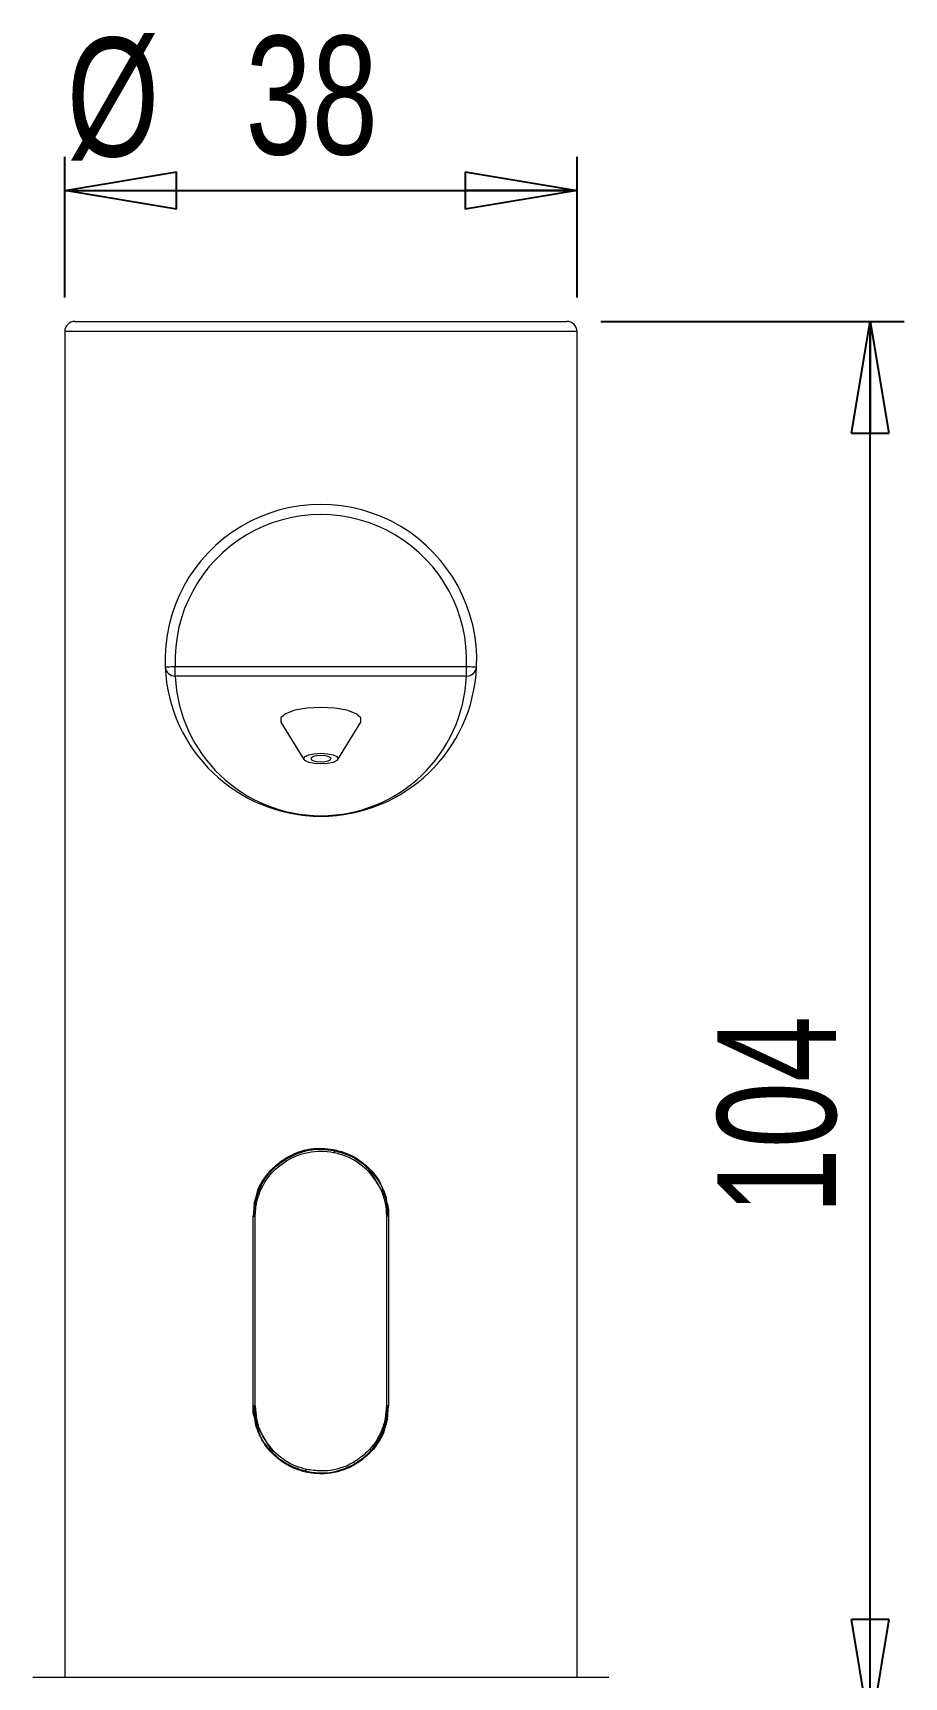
# Model space of a CAD drawing. Header units: millimetres. Extents: x 68 to 977, y 33 to 1394.
# Drawn here: x 801.4 to 930, y 1054.4 to 1297 of the extents above; entities that cross this region are included whole.
import ezdxf

# ---------------------------------------------------------------- set-up
doc = ezdxf.new("R2010")
doc.units = ezdxf.units.MM
doc.header["$LTSCALE"] = 5
doc.layers.add('LEVEL0', color=179, linetype='Continuous')
doc.styles.add('SLDTEXTSTYLE0', font='TXT', dxfattribs={"width": 0.75})
doc.dimstyles.new('SLDDIMSTYLE0', dxfattribs={"dimtxt": 17.5, "dimasz": 16.51, "dimexe": 0, "dimexo": 0.0625, "dimgap": 4.375, "dimtad": 1, "dimdec": 0, "dimlfac": 0.5, "dimrnd": 1e-09, "dimzin": 12, "dimdsep": 46, "dimtxsty": 'SLDTEXTSTYLE0', "dimblk1": 'CLOSED', "dimblk2": 'CLOSED', "dimsah": 1, "dimcen": 0.09, "dimadec": 0, "dimazin": 3, "dimtfac": 1, "dimtdec": 0, "dimtofl": 0, "dimtmove": 0, "dimatfit": 3, "dimldrblk": 'CLOSED', "dimfxl": 0, "dimfrac": 2, "dimtolj": 1, "dimtzin": 12, "dimarcsym": 0})

# ---------------------------------------------------------------- blocks, each defined once
blk = doc.blocks.new('_CLOSED')
at = {"color": 0, "linetype": 'ByBlock', "lineweight": -2}
for p, q in [((-1, 0.166667), (0, 0)), ((-1, 0.166667), (-1, -0.166667)), ((0, 0), (-1, -0.166667)), ((0, 0), (-1, 0))]:
    blk.add_line(p, q, dxfattribs=at)
blk = doc.blocks.new('_D_5')
at = {"layer": 'LEVEL0', "color": 7}
for p, q in [((885.25, 1254.41), (930.02, 1254.41)), ((925.02, 1046.41), (925.02, 1254.41)), ((892.95, 1046.41), (930.02, 1046.41))]:
    blk.add_line(p, q, dxfattribs=at)
at = {"layer": 'LEVEL0', "color": 7, "xscale": 16.51, "yscale": 16.51}
for p, rotation in [((925.02, 1254.41, -12.2), 90.0000000000004), ((925.02, 1046.41, -12.2), 270.0000000000004)]:
    blk.add_blockref('_CLOSED', p, dxfattribs=dict(at, rotation=rotation))
at = {"layer": 'LEVEL0', "color": 7, "insert": (902.46, 1122.68), "char_height": 17.5, "attachment_point": 1, "rotation": 90, "style": 'SLDTEXTSTYLE0'}
blk.add_mtext('104', dxfattribs=at)
blk = doc.blocks.new('_D_7')
at = {"layer": 'LEVEL0', "color": 7}
for p, q in [((806.15, 1257.91), (806.15, 1278.7)), ((881.75, 1257.91), (881.75, 1278.7)), ((806.15, 1273.7), (881.75, 1273.7))]:
    blk.add_line(p, q, dxfattribs=at)
at = {"layer": 'LEVEL0', "color": 7, "xscale": 16.51, "yscale": 16.51, "rotation": 180.0000000000004}
blk.add_blockref('_CLOSED', (806.15, 1273.7, -12.2), dxfattribs=at)
at = {"layer": 'LEVEL0', "color": 7, "xscale": 16.51, "yscale": 16.51}
blk.add_blockref('_CLOSED', (881.75, 1273.7, -12.2), dxfattribs=at)
at = {"layer": 'LEVEL0', "color": 7, "char_height": 17.5, "attachment_point": 1, "style": 'SLDTEXTSTYLE0'}
for s, insert in [('%%c', (806.45, 1296.26, -12.2)), ('38', (832.84, 1296.53, -12.2))]:
    blk.add_mtext(s, dxfattribs=dict(at, insert=insert))

msp = doc.modelspace()

# ---------------------------------------------------------------- linework, layer by layer
at = {"color": 7, "linetype": 'Continuous', "lineweight": 15}
for p, q in [((807.65, 1254.41), (880.25, 1254.41)), ((806.15, 1252.91), (806.15, 1054.41)), ((881.75, 1054.41), (881.75, 1252.91)), ((838.05, 1195.27), (841.45, 1189.76)), ((846.44, 1189.76), (849.84, 1195.27)), ((851.13, 1129.22), (853.44, 1125.26)), ((834.11, 1124.2), (833.95, 1122.41)), ((853.44, 1125.26), (853.85, 1122.41)), ((853.52, 1125.3), (853.95, 1122.41)), ((833.95, 1094.41), (833.95, 1122.41)), ((853.95, 1122.41), (853.95, 1094.41)), ((834.37, 1091.52), (833.95, 1094.41)), ((834.04, 1094.41), (834.46, 1091.56)), ((853.76, 1092.48), (853.95, 1094.41)), ((834.46, 1091.56), (836.77, 1087.6)), ((851.09, 1087.41), (851.07, 1087.41)), ((801.45, 1054.41), (886.45, 1054.41))]:
    msp.add_line(p, q, dxfattribs=at)
at = {"color": 8, "linetype": 'Continuous', "lineweight": 0}
for p, q in [((881.75, 1252.91), (806.15, 1252.91)), ((822.46, 1202.08), (822.46, 1203.5)), ((822.46, 1203.5), (865.43, 1203.5)), ((865.43, 1202.08), (865.43, 1203.5)), ((865.43, 1202.08), (822.46, 1202.08)), ((834.04, 1122.41), (834.2, 1124.18)), ((834.27, 1122.41), (834.42, 1124.13)), ((834.27, 1094.41), (834.27, 1122.41)), ((853.62, 1122.41), (853.62, 1094.41)), ((853.62, 1094.41), (853.44, 1092.55)), ((853.67, 1092.5), (853.85, 1094.41))]:
    msp.add_line(p, q, dxfattribs=at)
at = {"color": 8, "linetype": 'Continuous', "lineweight": 0, "flags": 128}
for points in [[(820.97, 1203.44), (820.99, 1203.44), (821.08, 1203.45), (821.22, 1203.45), (821.4, 1203.46), (821.63, 1203.47), (821.89, 1203.48), (822.17, 1203.49), (822.46, 1203.5)], [(865.43, 1203.5), (865.72, 1203.49), (866, 1203.48), (866.26, 1203.47), (866.49, 1203.46), (866.67, 1203.45), (866.81, 1203.45), (866.9, 1203.44), (866.92, 1203.44)]]:
    msp.add_lwpolyline(points, dxfattribs=at)
at = {"color": 7, "linetype": 'Continuous', "lineweight": 15, "flags": 128}
for points in [[(843.95, 1197.47), (841.89, 1197.36), (840.09, 1197.04), (838.75, 1196.54), (838.04, 1195.94), (838.04, 1195.29), (838.05, 1195.27)], [(849.84, 1195.27), (849.85, 1195.29), (849.85, 1195.94), (849.14, 1196.54), (847.8, 1197.04), (846, 1197.36), (843.95, 1197.47)], [(843.95, 1190.69), (844.92, 1190.63), (845.74, 1190.46), (846.29, 1190.21), (846.48, 1189.91), (846.29, 1189.61), (845.74, 1189.36), (844.92, 1189.19), (843.95, 1189.13), (842.97, 1189.19), (842.15, 1189.36), (841.6, 1189.61), (841.41, 1189.91), (841.6, 1190.21), (842.15, 1190.46), (842.97, 1190.63), (843.95, 1190.69)], [(843.95, 1189.45), (844.52, 1189.48), (845.01, 1189.58), (845.33, 1189.73), (845.45, 1189.91), (845.33, 1190.09), (845.01, 1190.24), (844.52, 1190.34), (843.95, 1190.37), (843.37, 1190.34), (842.88, 1190.24), (842.56, 1190.09), (842.45, 1189.91), (842.56, 1189.73), (842.88, 1189.58), (843.37, 1189.48), (843.95, 1189.45)]]:
    msp.add_lwpolyline(points, dxfattribs=at)
at = {"color": 7, "linetype": 'Continuous', "lineweight": 15}
for centre, radius, start, end in [((807.65, 1252.91), 1.5, 90, 180), ((880.25, 1252.91), 1.5, 0, 90), ((843.95, 1204.41), 23, 357.5737, 182.4263), ((843.95, 1204.41), 23, 182.4263, 357.5737)]:
    msp.add_arc(centre, radius, start, end, dxfattribs=at)
at = {"color": 8, "linetype": 'Continuous', "lineweight": 0}
for centre, radius, start, end in [((843.95, 1204.41), 21.5, 357.5737, 182.4263), ((822.42, 1203.54), 1.46, 183.826, 271.5982), ((865.47, 1203.54), 1.46, 268.402, 356.174), ((843.95, 1202.99), 21.5, 182.4263, 357.5737)]:
    msp.add_arc(centre, radius, start, end, dxfattribs=at)
at = {"color": 7, "linetype": 'Continuous', "lineweight": 15}
for points, knots in [([(834.11, 1124.2), (834.28, 1124.89), (834.77, 1126.84), (836.38, 1129.27), (838.08, 1130.48), (838.72, 1130.94)], [0, 0, 0, 0, 0.25246, 0.718951, 1, 1, 1, 1]), ([(834.2, 1124.18), (834.47, 1125.14), (835.01, 1127.06), (836.69, 1129.34), (838.13, 1130.38), (838.76, 1130.83)], [0, 0, 0, 0, 0.358265, 0.718511, 1, 1, 1, 1]), ([(834.42, 1125.28), (834.44, 1125.41), (834.62, 1126.62), (835.98, 1128.65), (838.38, 1130.97), (841.54, 1132.32), (844.93, 1132.55), (848.17, 1131.68), (850.91, 1129.81), (852.78, 1127.56), (853.23, 1125.85), (853.39, 1125.24)], [0, 0, 0, 0, 0.0150536, 0.1435212, 0.2748503, 0.408205, 0.5385275, 0.6656414, 0.7940376, 0.9263089, 1, 1, 1, 1]), ([(838.72, 1130.94), (839.18, 1131.19), (840.77, 1132.06), (843.35, 1132.59), (845.34, 1132.3), (846.03, 1132.19)], [0, 0, 0, 0, 0.2071637, 0.7225047, 1, 1, 1, 1]), ([(838.76, 1130.83), (839.57, 1131.24), (841.19, 1132.06), (843.74, 1132.41), (845.33, 1132.18), (846.02, 1132.08)], [0, 0, 0, 0, 0.361374, 0.722699, 1, 1, 1, 1]), ([(846.02, 1132.08), (846.93, 1131.8), (848.76, 1131.25), (850.36, 1130.02), (851.07, 1129.28), (851.13, 1129.22)], [0, 0, 0, 0, 0.478919, 0.958244, 1, 1, 1, 1]), ([(846.03, 1132.19), (846.62, 1132.04), (848.46, 1131.54), (850.17, 1130.36), (851.13, 1129.37), (851.19, 1129.31)], [0, 0, 0, 0, 0.3039047, 0.9579742, 1, 1, 1, 1]), ([(851.19, 1129.31), (851.95, 1128.34), (852.93, 1127.1), (853.42, 1125.62), (853.52, 1125.3)], [0, 0, 0, 0, 0.784979, 1, 1, 1, 1]), ([(853.65, 1124.42), (853.72, 1124.22), (853.96, 1123.57), (853.95, 1122.88), (853.95, 1122.41)], [0, 0, 0, 0, 0.321425, 1, 1, 1, 1]), ([(833.95, 1122.41), (833.95, 1122.41), (833.96, 1122.41), (834.01, 1122.41), (834.04, 1122.41)], [0, 0, 0, 0, 0.500001, 1, 1, 1, 1]), ([(853.95, 1122.41), (853.94, 1122.41), (853.93, 1122.41), (853.88, 1122.41), (853.85, 1122.41)], [0, 0, 0, 0, 0.500001, 1, 1, 1, 1]), ([(834.24, 1092.4), (834.17, 1092.61), (833.93, 1093.25), (833.94, 1093.95), (833.95, 1094.41)], [0, 0, 0, 0, 0.324473, 1, 1, 1, 1]), ([(834.04, 1094.41), (834.01, 1094.41), (833.96, 1094.41), (833.95, 1094.41), (833.95, 1094.41)], [0, 0, 0, 0, 0.499999, 1, 1, 1, 1]), ([(853.95, 1094.41), (853.94, 1094.41), (853.93, 1094.41), (853.88, 1094.41), (853.85, 1094.41)], [0, 0, 0, 0, 0.500001, 1, 1, 1, 1]), ([(836.71, 1087.51), (835.95, 1088.48), (834.97, 1089.72), (834.48, 1091.2), (834.37, 1091.52)], [0, 0, 0, 0, 0.785092, 1, 1, 1, 1]), ([(853.46, 1091.49), (853.44, 1091.39), (853.26, 1090.19), (851.91, 1088.18), (849.52, 1085.86), (846.35, 1084.51), (842.96, 1084.28), (839.72, 1085.15), (836.98, 1087.02), (835.06, 1089.35), (834.6, 1091.16), (834.41, 1091.87)], [0, 0, 0, 0, 0.012721, 0.14001, 0.270135, 0.402267, 0.531394, 0.657342, 0.784561, 0.915619, 1, 1, 1, 1]), ([(848.94, 1085.88), (849.64, 1086.37), (851.14, 1087.41), (852.84, 1089.71), (853.39, 1091.57), (853.67, 1092.5)], [0, 0, 0, 0, 0.305922, 0.653464, 1, 1, 1, 1]), ([(853.76, 1092.48), (853.59, 1091.84), (853.09, 1089.94), (851.47, 1087.5), (849.69, 1086.26), (848.98, 1085.77)], [0, 0, 0, 0, 0.233203, 0.69449, 1, 1, 1, 1]), ([(841.74, 1084.66), (841.2, 1084.81), (839.4, 1085.32), (837.73, 1086.46), (836.77, 1087.45), (836.71, 1087.51)], [0, 0, 0, 0, 0.289028, 0.95797, 1, 1, 1, 1]), ([(836.77, 1087.6), (836.83, 1087.54), (837.53, 1086.82), (839.09, 1085.62), (840.86, 1085.06), (841.75, 1084.78)], [0, 0, 0, 0, 0.041891, 0.52048, 1, 1, 1, 1]), ([(848.98, 1085.77), (848.59, 1085.57), (847.04, 1084.75), (844.5, 1084.23), (842.47, 1084.55), (841.74, 1084.66)], [0, 0, 0, 0, 0.179273, 0.70136, 1, 1, 1, 1]), ([(841.75, 1084.78), (842.48, 1084.66), (844.08, 1084.42), (846.59, 1084.75), (848.16, 1085.51), (848.94, 1085.88)], [0, 0, 0, 0, 0.2983381, 0.6489954, 1, 1, 1, 1])]:
    msp.add_open_spline(points, degree=3, knots=knots, dxfattribs=at)
at = {"color": 8, "linetype": 'Continuous', "lineweight": 0}
for points, knots in [([(834.42, 1124.13), (834.43, 1124.18), (834.56, 1124.85), (835.15, 1126.7), (836.63, 1128.99), (838.27, 1130.16), (838.89, 1130.6)], [0, 0, 0, 0, 0.01937, 0.252046, 0.71829, 1, 1, 1, 1]), ([(838.76, 1130.83), (838.74, 1130.87), (838.72, 1130.91), (838.72, 1130.92), (838.72, 1130.92)], [0, 0, 0, 0, 0.807151, 1, 1, 1, 1]), ([(838.89, 1130.6), (838.86, 1130.65), (838.81, 1130.74), (838.77, 1130.8), (838.76, 1130.83)], [0, 0, 0, 0, 0.560015, 1, 1, 1, 1]), ([(838.89, 1130.6), (839.33, 1130.84), (840.88, 1131.68), (843.32, 1132.12), (845.25, 1131.95), (845.92, 1131.81), (845.96, 1131.8)], [0, 0, 0, 0, 0.206971, 0.722302, 0.981037, 1, 1, 1, 1]), ([(845.96, 1131.8), (845.97, 1131.86), (846, 1131.96), (846.01, 1132.04), (846.02, 1132.08)], [0, 0, 0, 0, 0.560061, 1, 1, 1, 1]), ([(845.96, 1131.8), (846.53, 1131.65), (848.31, 1131.17), (849.97, 1130.05), (850.9, 1129.09), (850.95, 1129.03)], [0, 0, 0, 0, 0.304299, 0.958185, 1, 1, 1, 1]), ([(846.02, 1132.08), (846.02, 1132.12), (846.03, 1132.18), (846.03, 1132.19), (846.03, 1132.19)], [0, 0, 0, 0, 0.560021, 1, 1, 1, 1]), ([(850.95, 1129.03), (850.99, 1129.07), (851.06, 1129.14), (851.11, 1129.2), (851.13, 1129.22)], [0, 0, 0, 0, 0.560009, 1, 1, 1, 1]), ([(850.95, 1129.03), (851.69, 1128.1), (852.64, 1126.91), (853.11, 1125.49), (853.21, 1125.18)], [0, 0, 0, 0, 0.785226, 1, 1, 1, 1]), ([(851.13, 1129.22), (851.15, 1129.25), (851.19, 1129.29), (851.19, 1129.3), (851.19, 1129.31)], [0, 0, 0, 0, 0.559985, 1, 1, 1, 1]), ([(834.2, 1124.18), (834.17, 1124.19), (834.12, 1124.2), (834.11, 1124.2), (834.11, 1124.2)], [0, 0, 0, 0, 0.559996, 1, 1, 1, 1]), ([(834.42, 1124.13), (834.37, 1124.14), (834.29, 1124.16), (834.22, 1124.17), (834.2, 1124.18)], [0, 0, 0, 0, 0.559992, 1, 1, 1, 1]), ([(853.21, 1125.18), (853.26, 1125.2), (853.35, 1125.23), (853.41, 1125.25), (853.44, 1125.26)], [0, 0, 0, 0, 0.55999, 1, 1, 1, 1]), ([(853.21, 1125.18), (853.29, 1124.89), (853.54, 1123.98), (853.59, 1123.04), (853.62, 1122.41)], [0, 0, 0, 0, 0.329848, 1, 1, 1, 1]), ([(853.44, 1125.26), (853.46, 1125.27), (853.51, 1125.29), (853.52, 1125.3), (853.52, 1125.3)], [0, 0, 0, 0, 0.559997, 1, 1, 1, 1]), ([(834.04, 1122.41), (834.07, 1122.41), (834.13, 1122.41), (834.22, 1122.41), (834.27, 1122.41)], [0, 0, 0, 0, 0.499998, 1, 1, 1, 1]), ([(853.85, 1122.41), (853.82, 1122.41), (853.76, 1122.41), (853.67, 1122.41), (853.62, 1122.41)], [0, 0, 0, 0, 0.499998, 1, 1, 1, 1]), ([(834.27, 1094.41), (834.22, 1094.41), (834.13, 1094.41), (834.07, 1094.41), (834.04, 1094.41)], [0, 0, 0, 0, 0.500002, 1, 1, 1, 1]), ([(834.27, 1094.41), (834.3, 1093.78), (834.35, 1092.84), (834.6, 1091.93), (834.68, 1091.63)], [0, 0, 0, 0, 0.670117, 1, 1, 1, 1]), ([(853.85, 1094.41), (853.82, 1094.41), (853.76, 1094.41), (853.67, 1094.41), (853.62, 1094.41)], [0, 0, 0, 0, 0.499998, 1, 1, 1, 1]), ([(834.37, 1091.52), (834.38, 1091.52), (834.39, 1091.53), (834.44, 1091.55), (834.46, 1091.56)], [0, 0, 0, 0, 0.559993, 1, 1, 1, 1]), ([(834.46, 1091.56), (834.49, 1091.57), (834.56, 1091.59), (834.65, 1091.62), (834.68, 1091.63)], [0, 0, 0, 0, 0.560003, 1, 1, 1, 1]), ([(836.95, 1087.78), (836.21, 1088.72), (835.26, 1089.9), (834.79, 1091.33), (834.68, 1091.63)], [0, 0, 0, 0, 0.785374, 1, 1, 1, 1]), ([(853.44, 1092.55), (853.44, 1092.55), (853.31, 1091.93), (852.75, 1090.13), (851.22, 1087.78), (849.5, 1086.59), (848.82, 1086.12)], [0, 0, 0, 0, 0.001768, 0.232732, 0.693777, 1, 1, 1, 1]), ([(853.67, 1092.5), (853.63, 1092.51), (853.57, 1092.53), (853.48, 1092.55), (853.44, 1092.55)], [0, 0, 0, 0, 0.560012, 1, 1, 1, 1]), ([(853.76, 1092.48), (853.75, 1092.48), (853.74, 1092.48), (853.69, 1092.5), (853.67, 1092.5)], [0, 0, 0, 0, 0.559997, 1, 1, 1, 1]), ([(836.71, 1087.51), (836.71, 1087.52), (836.72, 1087.53), (836.75, 1087.58), (836.77, 1087.6)], [0, 0, 0, 0, 0.560015, 1, 1, 1, 1]), ([(836.77, 1087.6), (836.8, 1087.63), (836.85, 1087.69), (836.92, 1087.75), (836.95, 1087.78)], [0, 0, 0, 0, 0.559993, 1, 1, 1, 1]), ([(841.81, 1085.05), (841.28, 1085.2), (839.55, 1085.69), (837.93, 1086.78), (837, 1087.73), (836.95, 1087.78)], [0, 0, 0, 0, 0.289366, 0.958047, 1, 1, 1, 1]), ([(841.74, 1084.66), (841.74, 1084.67), (841.73, 1084.68), (841.75, 1084.75), (841.75, 1084.78)], [0, 0, 0, 0, 0.560019, 1, 1, 1, 1]), ([(841.75, 1084.78), (841.76, 1084.82), (841.78, 1084.9), (841.8, 1085.01), (841.81, 1085.05)], [0, 0, 0, 0, 0.5600446, 1, 1, 1, 1]), ([(848.82, 1086.12), (848.44, 1085.92), (846.94, 1085.14), (844.48, 1084.65), (842.52, 1084.94), (841.81, 1085.05)], [0, 0, 0, 0, 0.1791335, 0.7012484, 1, 1, 1, 1]), ([(848.94, 1085.88), (848.92, 1085.92), (848.89, 1085.99), (848.84, 1086.08), (848.82, 1086.12)], [0, 0, 0, 0, 0.559982, 1, 1, 1, 1]), ([(848.98, 1085.77), (848.98, 1085.78), (848.98, 1085.8), (848.96, 1085.86), (848.94, 1085.88)], [0, 0, 0, 0, 0.559985, 1, 1, 1, 1])]:
    msp.add_open_spline(points, degree=3, knots=knots, dxfattribs=at)

# ---------------------------------------------------------------- dimensions: what is measured, and where the dimension line sits
at = {"layer": 'LEVEL0', "color": 7}
dim = msp.add_linear_dim(base=(881.75, 1273.7), p1=(806.15, 1252.91), p2=(881.75, 1252.91), text='%%c<>', dimstyle='SLDDIMSTYLE0', dxfattribs=at)
dim.commit()
dim.dimension.update_dxf_attribs({"geometry": '_D_7', "text_midpoint": (839.69, 1273.7), "dimtype": 160})
dim = msp.add_linear_dim(base=(925.02, 1254.41), p1=(887.95, 1046.41), p2=(880.25, 1254.41), angle=90, dimstyle='SLDDIMSTYLE0', dxfattribs=at)
dim.commit()
dim.dimension.update_dxf_attribs({"geometry": '_D_5', "text_midpoint": (925.02, 1142.07), "dimtype": 160})

doc.saveas('drawing.dxf')
